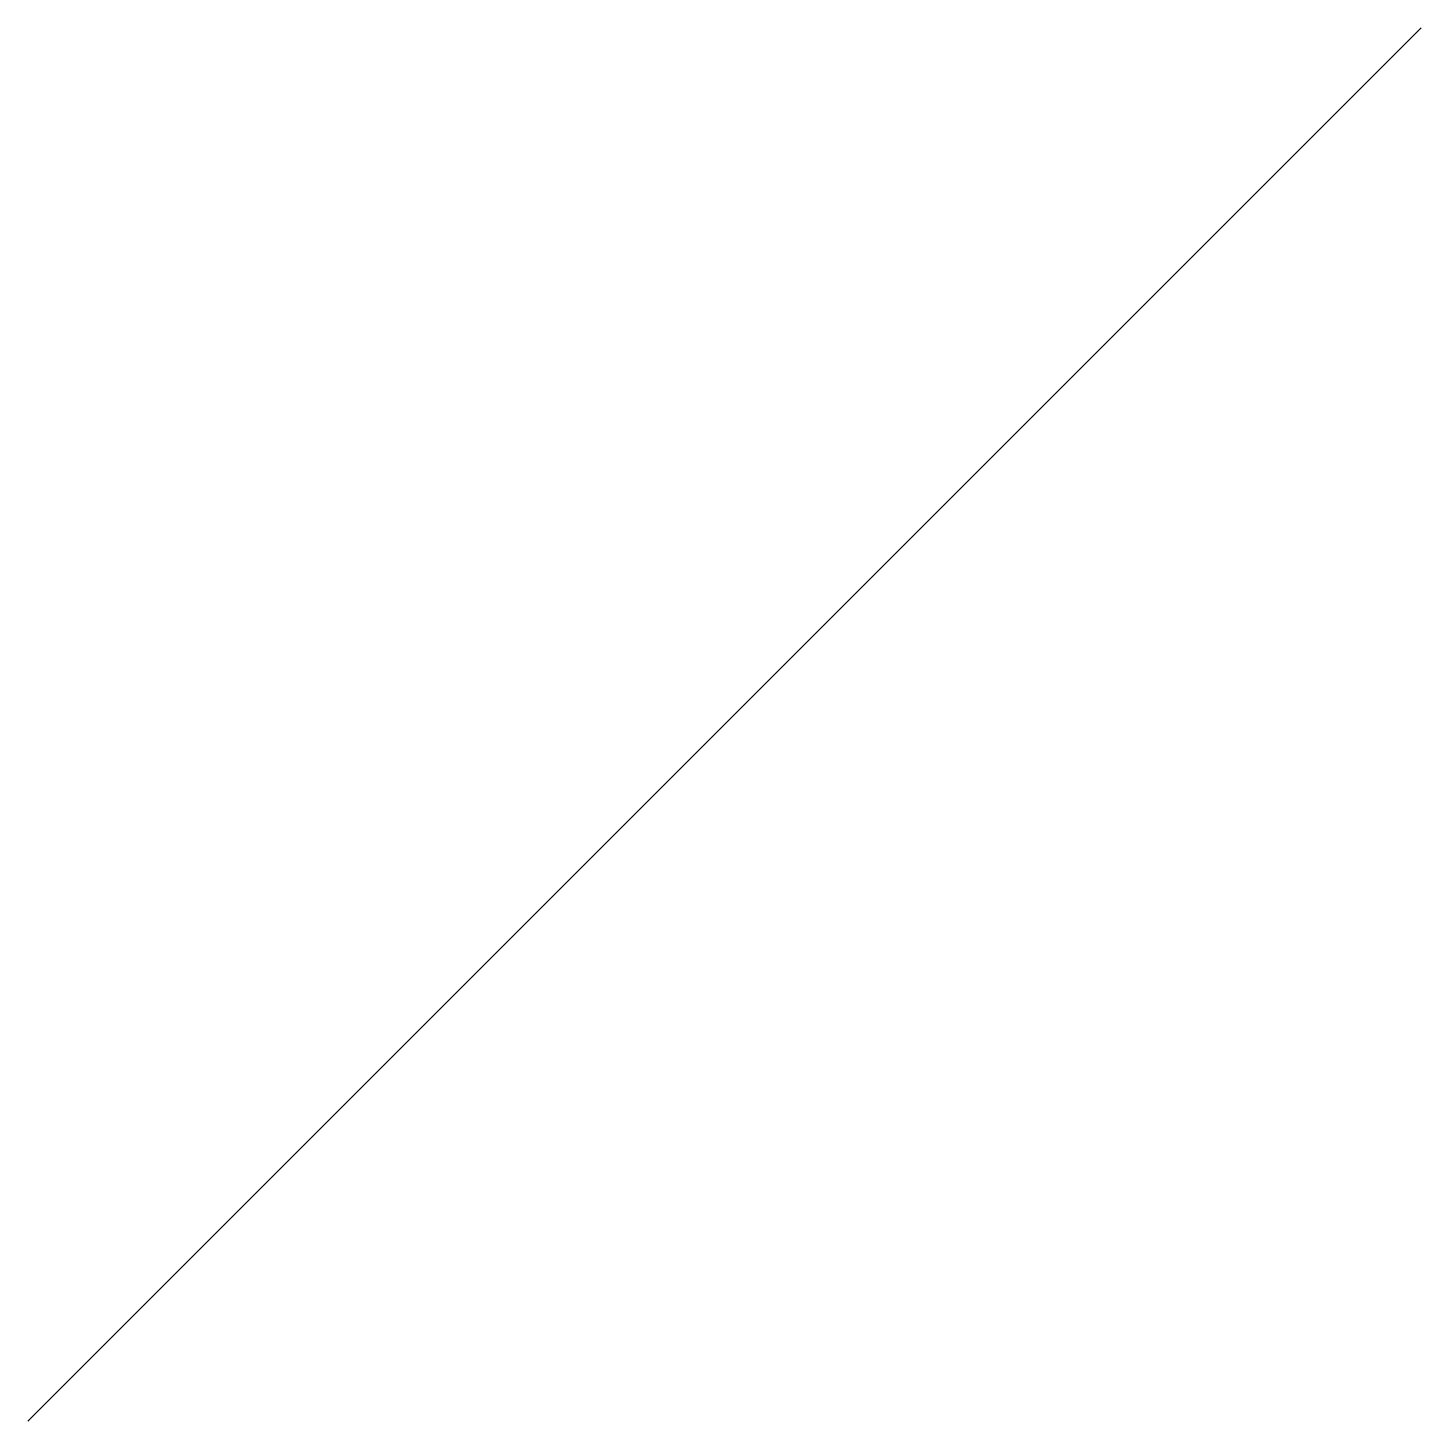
# Model space of a CAD drawing. Extents: x 0 to 1, y 0 to 1.
import ezdxf

# ---------------------------------------------------------------- set-up
doc = ezdxf.new("R2010")
doc.units = 0
doc.layers.add('LAYER_300', color=7, linetype='CONTINUOUS')

msp = doc.modelspace()

# ---------------------------------------------------------------- linework, layer by layer
at = {"layer": 'LAYER_300', "color": 0}
msp.add_line((0, 0), (1, 1), dxfattribs=at)

doc.saveas('drawing.dxf')
